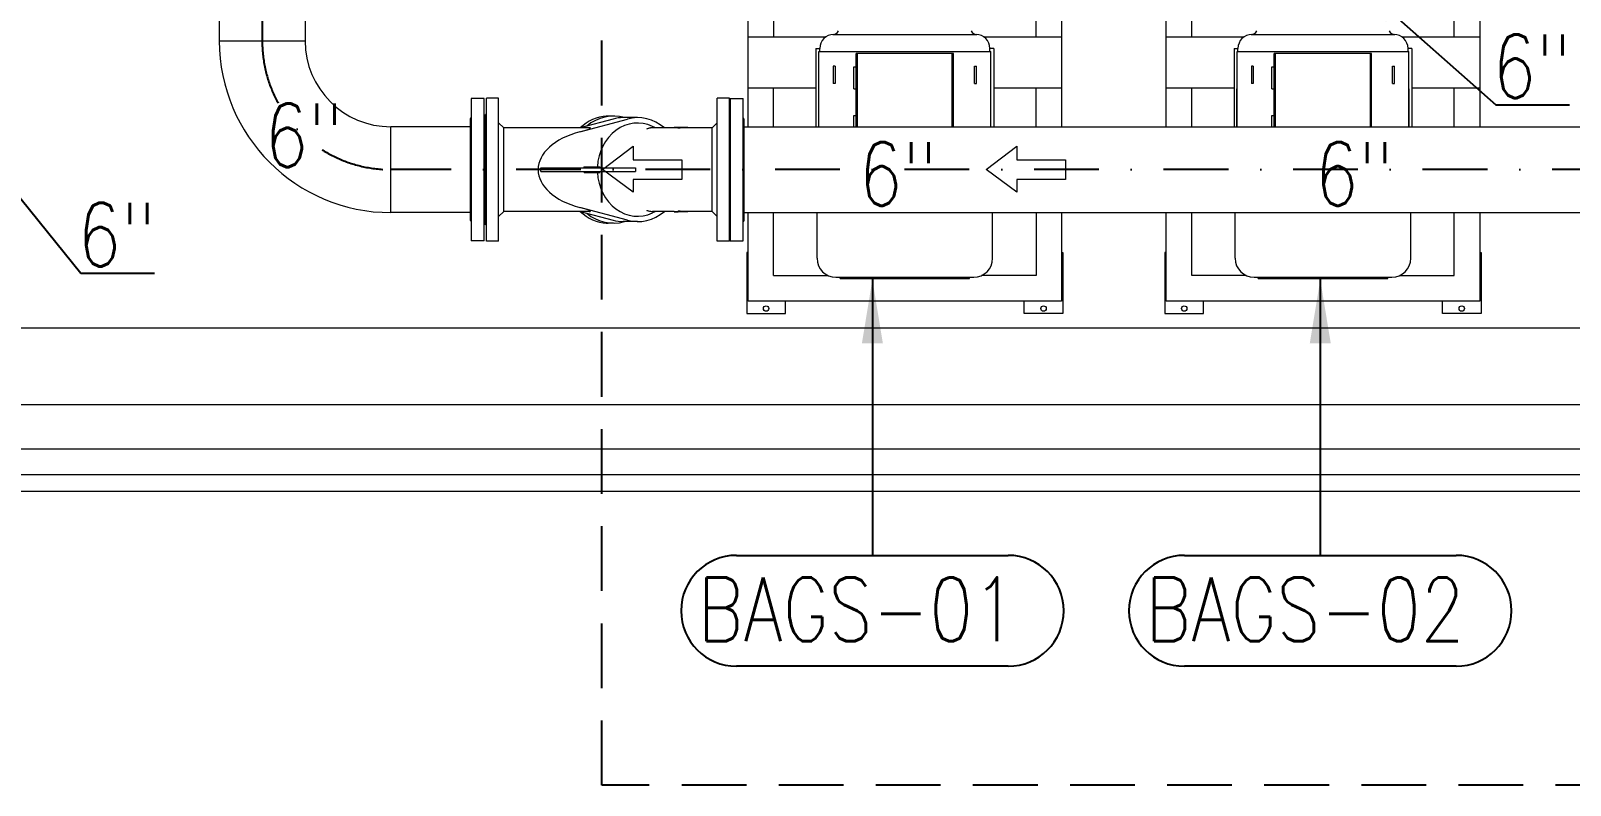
# Model space of a CAD drawing. Header units: millimetres. Extents: x -312439 to 477422, y -331570 to 212570.
# Drawn here: x 345914 to 348934, y 197627 to 199107 of the extents above; entities that cross this region are included whole.
import ezdxf

# ---------------------------------------------------------------- set-up
doc = ezdxf.new("R2010")
doc.units = ezdxf.units.MM
doc.linetypes.add('DASHDOT', pattern=[25.4, 12.7, -6.35, 0, -6.35])
doc.linetypes.add('HIDDEN', pattern=[9.525, 6.35, -3.175])
doc.layers.add('ARCONDTEXTO', color=4, linetype='Continuous')
doc.layers.add('TEXTO FORMATO', color=4, linetype='Continuous')
doc.styles.add('ROMAND', font='ROMAND.SHX')
doc.styles.add('ROMANS', font='romans.shx', dxfattribs={"height": 187.5})
doc.dimstyles.new('1-50 (MILIMETRO)', dxfattribs={"dimscale": 0, "dimtxt": 125, "dimasz": 125, "dimexe": 100, "dimexo": 100, "dimgap": 50, "dimtad": 0, "dimdec": 0, "dimzin": 0, "dimdsep": 46, "dimtxsty": 'ROMAND', "dimcen": -390, "dimclrd": 1, "dimclre": 1, "dimclrt": 3, "dimadec": 0, "dimazin": 0, "dimtfac": 1, "dimtdec": 0, "dimtix": 1, "dimtmove": 2, "dimatfit": 2, "dimfxl": 1, "dimtvp": 1, "dimtolj": 1, "dimtzin": 0, "dimarcsym": 0})

msp = doc.modelspace()

# ---------------------------------------------------------------- linework, layer by layer
at = {"color": 6, "linetype": 'DASHDOT', "ltscale": 10}
for p, q in [((346367.807, 199899.258, 0), (346367.807, 199087.289, 0)), ((350296.062, 198834.839, 0), (346620.257, 198834.839, 0))]:
    msp.add_line(p, q, dxfattribs=at)
at = {"color": 7, "linetype": 'Continuous', "lineweight": 0}
for p, q in [((347321.078, 198918.989, 0), (347321.078, 199525.408, 0)), ((347371.078, 199475.408, 0), (347371.078, 199095.408, 0)), ((347886.078, 199095.408, 0), (347886.078, 199211.258, 0)), ((347936.078, 199211.258, 0), (347936.078, 198918.989, 0)), ((348141.442, 198918.989, 0), (348141.442, 199211.258, 0)), ((348191.442, 199095.408, 0), (348191.442, 199211.258, 0)), ((348706.442, 199095.408, 0), (348706.442, 199185.858, 0)), ((348756.442, 199185.858, 0), (348756.442, 198918.989, 0)), ((347321.078, 199095.408, 0), (347474.011, 199095.408, 0)), ((347783.145, 199095.408, 0), (347936.078, 199095.408, 0)), ((348141.442, 199095.408, 0), (348294.375, 199095.408, 0)), ((348603.51, 199095.408, 0), (348756.442, 199095.408, 0)), ((347321.078, 198995.408, 0), (347454.032, 198995.408, 0)), ((347371.078, 198918.989, 0), (347371.078, 198995.408, 0)), ((347803.123, 198995.408, 0), (347936.078, 198995.408, 0)), ((347886.078, 198918.989, 0), (347886.078, 198995.408, 0)), ((348141.442, 198995.408, 0), (348274.397, 198995.408, 0)), ((348191.442, 198918.989, 0), (348191.442, 198995.408, 0)), ((348623.488, 198995.408, 0), (348756.442, 198995.408, 0)), ((348706.442, 198918.989, 0), (348706.442, 198995.408, 0)), ((347321.078, 198577.135, 0), (347321.078, 198750.689, 0)), ((347371.078, 198627.135, 0), (347371.078, 198750.689, 0)), ((347886.078, 198750.689, 0), (347886.078, 198627.135, 0)), ((347936.078, 198750.689, 0), (347936.078, 198577.135, 0)), ((348141.442, 198577.135, 0), (348141.442, 198750.689, 0)), ((348191.442, 198627.135, 0), (348191.442, 198750.689, 0)), ((348706.442, 198627.135, 0), (348706.442, 198750.689, 0)), ((348756.442, 198750.689, 0), (348756.442, 198577.135, 0)), ((347318.419, 198672.409, 0), (347318.419, 198552.409, 0)), ((347321.078, 198672.409, 0), (347318.419, 198672.409, 0)), ((347936.078, 198672.409, 0), (347938.736, 198672.409, 0)), ((347938.736, 198672.409, 0), (347938.736, 198552.409, 0)), ((348138.784, 198672.409, 0), (348138.784, 198552.409, 0)), ((348141.442, 198672.409, 0), (348138.784, 198672.409, 0)), ((348756.442, 198672.409, 0), (348759.101, 198672.409, 0)), ((348759.101, 198672.409, 0), (348759.101, 198552.409, 0)), ((347371.078, 198627.135, 0), (347478.116, 198627.135, 0)), ((347886.078, 198627.135, 0), (347779.039, 198627.135, 0)), ((348298.481, 198627.135, 0), (348191.442, 198627.135, 0)), ((348599.404, 198627.135, 0), (348706.442, 198627.135, 0)), ((347936.078, 198577.135, 0), (347321.078, 198577.135, 0)), ((347394.419, 198552.409, 0), (347394.419, 198577.135, 0)), ((347862.736, 198552.409, 0), (347862.736, 198577.135, 0)), ((348756.442, 198577.135, 0), (348141.442, 198577.135, 0)), ((348214.784, 198552.409, 0), (348214.784, 198577.135, 0)), ((348683.101, 198552.409, 0), (348683.101, 198577.135, 0)), ((347318.419, 198552.409, 0), (347394.419, 198552.409, 0)), ((347938.736, 198552.409, 0), (347862.736, 198552.409, 0)), ((348138.784, 198552.409, 0), (348214.784, 198552.409, 0)), ((348759.101, 198552.409, 0), (348683.101, 198552.409, 0))]:
    msp.add_line(p, q, dxfattribs=at)
at = {"color": 5, "linetype": 'Continuous', "lineweight": 0}
for p, q in [((346283.657, 199435.171, 0), (346283.657, 199087.289, 0)), ((346451.957, 199435.171, 0), (346451.957, 199087.289, 0)), ((346283.657, 199087.289, 0), (346451.957, 199087.289, 0)), ((346777.848, 198974.339, 0), (346777.848, 198695.339, 0)), ((346803.248, 198974.339, 0), (346777.848, 198974.339, 0)), ((346803.248, 198695.339, 0), (346803.248, 198974.339, 0)), ((346807.614, 198694.839, 0), (346807.614, 198974.839, 0)), ((346831.614, 198974.839, 0), (346807.614, 198974.839, 0)), ((346831.614, 198694.839, 0), (346831.614, 198974.839, 0)), ((347260.614, 198694.839, 0), (347260.614, 198974.839, 0)), ((347284.614, 198974.839, 0), (347260.614, 198974.839, 0)), ((347284.614, 198694.839, 0), (347284.614, 198974.839, 0)), ((347285.72, 198974.339, 0), (347285.72, 198695.339, 0)), ((347285.72, 198974.339, 0), (347311.12, 198974.339, 0)), ((347311.12, 198695.339, 0), (347311.12, 198974.339, 0)), ((346806.114, 198726.839, 0), (346806.114, 198942.839, 0)), ((346807.614, 198942.839, 0), (346806.114, 198942.839, 0)), ((347042.543, 198939.728, 0), (347044.043, 198939.728, 0)), ((347057.214, 198939.839, 0), (347046.714, 198939.839, 0)), ((347285.72, 198942.839, 0), (347284.614, 198942.839, 0)), ((346620.257, 198750.689, 0), (346620.257, 198918.989, 0)), ((346776.248, 198918.989, 0), (346620.257, 198918.989, 0)), ((346776.248, 198934.739, 0), (346777.848, 198936.339, 0)), ((346776.248, 198734.939, 0), (346776.248, 198934.739, 0)), ((346804.514, 198918.989, 0), (346803.248, 198918.989, 0)), ((346804.514, 198918.989, 0), (346804.514, 198750.689, 0)), ((346841.614, 198916.839, 0), (346831.614, 198926.839, 0)), ((346841.614, 198752.839, 0), (346841.614, 198916.839, 0)), ((347009.249, 198916.839, 0), (346841.614, 198916.839, 0)), ((346991.243, 198909.197, 0), (347084.365, 198934.191, 0)), ((347056.115, 198934.191, 0), (346991.465, 198916.839, 0)), ((347104.364, 198936.839, 0), (347076.114, 198936.839, 0)), ((347139.972, 198916.839, 0), (347133.499, 198919.799, 0)), ((347175.772, 198916.839, 0), (347133.648, 198916.839, 0)), ((347175.77, 198917.839, 0), (347175.77, 198916.839, 0)), ((347203.114, 198917.839, 0), (347175.772, 198917.839, 0)), ((347183.765, 198917.453, 0), (347183.765, 198916.448, 0)), ((347187.831, 198917.453, 0), (347183.765, 198917.453, 0)), ((347187.831, 198916.448, 0), (347183.765, 198916.448, 0)), ((347187.831, 198917.804, 0), (347187.831, 198916.448, 0)), ((347203.114, 198917.804, 0), (347187.831, 198917.804, 0)), ((347203.114, 198916.804, 0), (347187.831, 198916.804, 0)), ((347203.114, 198917.839, 0), (347203.114, 198916.804, 0)), ((347250.614, 198916.839, 0), (347203.114, 198916.839, 0)), ((347250.614, 198916.839, 0), (347260.614, 198926.839, 0)), ((347250.614, 198752.839, 0), (347250.614, 198916.839, 0)), ((347312.72, 198934.739, 0), (347311.12, 198936.339, 0)), ((347312.72, 198934.739, 0), (347312.72, 198734.939, 0)), ((347312.72, 198918.989, 0), (350296.062, 198918.989, 0)), ((346804.514, 198854.408, 0), (346806.114, 198854.408, 0)), ((346914.282, 198831.339, 0), (346914.282, 198838.339, 0)), ((346914.282, 198838.339, 0), (347100.417, 198838.339, 0)), ((346914.282, 198831.339, 0), (347100.417, 198831.339, 0)), ((346999.114, 198840.339, 0), (347029.898, 198840.339, 0)), ((346999.114, 198840.339, 0), (346999.114, 198838.339, 0)), ((346999.444, 198829.339, 0), (346999.444, 198831.339, 0)), ((346999.444, 198829.339, 0), (347030.228, 198829.339, 0)), ((347001.063, 198829.339, 0), (347001.063, 198831.339, 0)), ((347005.046, 198840.339, 0), (347005.046, 198838.339, 0)), ((347013.005, 198840.339, 0), (347013.005, 198838.339, 0)), ((347014.671, 198840.339, 0), (347014.671, 198838.339, 0)), ((347014.671, 198829.339, 0), (347014.671, 198831.339, 0)), ((347016.337, 198829.339, 0), (347016.337, 198831.339, 0)), ((347024.296, 198829.339, 0), (347024.296, 198831.339, 0)), ((347028.278, 198840.339, 0), (347028.278, 198838.339, 0)), ((347029.898, 198840.339, 0), (347029.898, 198838.339, 0)), ((347030.228, 198829.339, 0), (347030.228, 198831.339, 0)), ((347084.365, 198735.487, 0), (346991.243, 198760.481, 0)), ((346776.248, 198750.689, 0), (346620.257, 198750.689, 0)), ((346776.248, 198734.939, 0), (346777.848, 198733.339, 0)), ((346804.514, 198750.689, 0), (346803.248, 198750.689, 0)), ((346804.514, 198754.408, 0), (346806.114, 198754.408, 0)), ((346807.614, 198726.839, 0), (346806.114, 198726.839, 0)), ((346841.614, 198752.839, 0), (346831.614, 198742.839, 0)), ((347009.249, 198752.839, 0), (346841.614, 198752.839, 0)), ((346991.465, 198752.839, 0), (347056.115, 198735.487, 0)), ((347042.543, 198729.95, 0), (347044.043, 198729.95, 0)), ((347057.214, 198729.839, 0), (347046.714, 198729.839, 0)), ((347104.364, 198732.839, 0), (347076.114, 198732.839, 0)), ((347139.972, 198752.839, 0), (347133.499, 198749.879, 0)), ((347175.772, 198752.839, 0), (347133.648, 198752.839, 0)), ((347175.77, 198752.839, 0), (347175.77, 198751.839, 0)), ((347203.114, 198751.839, 0), (347175.772, 198751.839, 0)), ((347183.765, 198753.23, 0), (347183.765, 198752.225, 0)), ((347187.831, 198753.23, 0), (347183.765, 198753.23, 0)), ((347187.831, 198752.225, 0), (347183.765, 198752.225, 0)), ((347187.831, 198753.23, 0), (347187.831, 198751.874, 0)), ((347203.114, 198752.874, 0), (347187.831, 198752.874, 0)), ((347203.114, 198751.874, 0), (347187.831, 198751.874, 0)), ((347203.114, 198752.874, 0), (347203.114, 198751.839, 0)), ((347250.614, 198752.839, 0), (347203.114, 198752.839, 0)), ((347250.614, 198752.839, 0), (347260.614, 198742.839, 0)), ((347285.72, 198726.839, 0), (347284.614, 198726.839, 0)), ((347312.72, 198734.939, 0), (347311.12, 198733.339, 0)), ((347312.72, 198750.689, 0), (350296.062, 198750.689, 0)), ((346803.248, 198695.339, 0), (346777.848, 198695.339, 0)), ((346831.614, 198694.839, 0), (346807.614, 198694.839, 0)), ((347284.614, 198694.839, 0), (347260.614, 198694.839, 0)), ((347285.72, 198695.339, 0), (347311.12, 198695.339, 0))]:
    msp.add_line(p, q, dxfattribs=at)
at = {"color": 3, "linetype": 'Continuous', "lineweight": 0}
for p, q in [((347487.419, 199099.862, 0), (347769.737, 199099.862, 0)), ((348307.784, 199099.862, 0), (348590.101, 199099.862, 0)), ((347454.032, 199072.68, 0), (347454.032, 198918.989, 0)), ((347454.032, 199072.68, 0), (347461.723, 199072.68, 0)), ((347459.91, 199066.453, 0), (347797.246, 199066.453, 0)), ((347459.91, 198918.989, 0), (347459.91, 199066.453, 0)), ((347461.723, 199066.453, 0), (347461.723, 199072.658, 0)), ((347533.123, 198918.989, 0), (347533.123, 199062.635, 0)), ((347724.032, 199062.635, 0), (347533.123, 199062.635, 0)), ((347535.578, 198918.989, 0), (347535.578, 199062.635, 0)), ((347721.578, 198918.989, 0), (347721.578, 199062.635, 0)), ((347724.032, 198918.989, 0), (347724.032, 199062.635, 0)), ((347803.123, 199072.68, 0), (347795.432, 199072.68, 0)), ((347795.432, 199066.453, 0), (347795.432, 199072.658, 0)), ((347797.246, 198918.989, 0), (347797.246, 199066.453, 0)), ((347803.123, 199072.68, 0), (347803.123, 198918.989, 0)), ((348274.397, 199072.68, 0), (348274.397, 198918.989, 0)), ((348274.397, 199072.68, 0), (348282.088, 199072.68, 0)), ((348280.274, 199066.453, 0), (348617.611, 199066.453, 0)), ((348280.274, 198918.989, 0), (348280.274, 199066.453, 0)), ((348282.088, 199066.453, 0), (348282.088, 199072.658, 0)), ((348353.488, 198918.989, 0), (348353.488, 199062.635, 0)), ((348544.397, 199062.635, 0), (348353.488, 199062.635, 0)), ((348355.942, 198918.989, 0), (348355.942, 199062.635, 0)), ((348541.942, 198918.989, 0), (348541.942, 199062.635, 0)), ((348544.397, 198918.989, 0), (348544.397, 199062.635, 0)), ((348623.488, 199072.68, 0), (348615.797, 199072.68, 0)), ((348615.797, 199066.453, 0), (348615.797, 199072.658, 0)), ((348617.611, 198918.989, 0), (348617.611, 199066.453, 0)), ((348623.488, 199072.68, 0), (348623.488, 198918.989, 0)), ((347488.123, 199038.09, 0), (347488.123, 199003.999, 0)), ((347491.922, 199038.09, 0), (347488.123, 199038.09, 0)), ((347491.922, 199038.09, 0), (347491.922, 199003.999, 0)), ((347528.214, 198993.09, 0), (347528.214, 199036.726, 0)), ((347528.214, 199036.726, 0), (347533.123, 199036.726, 0)), ((347765.234, 199038.09, 0), (347769.032, 199038.09, 0)), ((347765.234, 199003.999, 0), (347765.234, 199038.09, 0)), ((347769.032, 199003.999, 0), (347769.032, 199038.09, 0)), ((348308.488, 199038.09, 0), (348308.488, 199003.999, 0)), ((348312.286, 199038.09, 0), (348308.488, 199038.09, 0)), ((348312.286, 199038.09, 0), (348312.286, 199003.999, 0)), ((348348.579, 198993.09, 0), (348348.579, 199036.726, 0)), ((348348.579, 199036.726, 0), (348353.488, 199036.726, 0)), ((348585.599, 199038.09, 0), (348589.397, 199038.09, 0)), ((348585.599, 199003.999, 0), (348585.599, 199038.09, 0)), ((348589.397, 199003.999, 0), (348589.397, 199038.09, 0)), ((347491.922, 199003.999, 0), (347488.123, 199003.999, 0)), ((347765.234, 199003.999, 0), (347769.032, 199003.999, 0)), ((348312.286, 199003.999, 0), (348308.488, 199003.999, 0)), ((348585.599, 199003.999, 0), (348589.397, 199003.999, 0)), ((347459.91, 198993.09, 0), (347459.814, 198993.09, 0)), ((347459.814, 198918.989, 0), (347459.814, 198993.09, 0)), ((347528.214, 198993.09, 0), (347533.123, 198993.09, 0)), ((347797.342, 198993.09, 0), (347797.246, 198993.09, 0)), ((347797.342, 198918.989, 0), (347797.342, 198993.09, 0)), ((348280.274, 198993.09, 0), (348280.179, 198993.09, 0)), ((348280.179, 198918.989, 0), (348280.179, 198993.09, 0)), ((348348.579, 198993.09, 0), (348353.488, 198993.09, 0)), ((348617.706, 198993.09, 0), (348617.611, 198993.09, 0)), ((348617.706, 198918.989, 0), (348617.706, 198993.09, 0)), ((347528.214, 198918.989, 0), (347528.214, 198941.271, 0)), ((347528.214, 198941.271, 0), (347533.123, 198941.271, 0)), ((348348.579, 198918.989, 0), (348348.579, 198941.271, 0)), ((348348.579, 198941.271, 0), (348353.488, 198941.271, 0)), ((347456.282, 198660.899, 0), (347456.282, 198750.689, 0)), ((347800.873, 198660.899, 0), (347800.873, 198750.689, 0)), ((348276.647, 198660.899, 0), (348276.647, 198750.689, 0)), ((348621.238, 198660.899, 0), (348621.238, 198750.689, 0)), ((347493.305, 198623.876, 0), (347763.851, 198623.876, 0)), ((347501.623, 198621.408, 0), (347501.623, 198623.876, 0)), ((347501.623, 198621.408, 0), (347755.532, 198621.408, 0)), ((347755.532, 198621.408, 0), (347755.532, 198623.876, 0)), ((348313.67, 198623.876, 0), (348584.215, 198623.876, 0)), ((348321.988, 198621.408, 0), (348321.988, 198623.876, 0)), ((348321.988, 198621.408, 0), (348575.897, 198621.408, 0)), ((348575.897, 198621.408, 0), (348575.897, 198623.876, 0))]:
    msp.add_line(p, q, dxfattribs=at)
at = {"color": 1, "linetype": 'Continuous', "lineweight": 0}
for p, q in [((347035.503, 198834.839, 0), (347095.581, 198881.139, 0)), ((347095.581, 198881.139, 0), (347095.581, 198854.016, 0)), ((347788.287, 198834.839, 0), (347848.365, 198881.139, 0)), ((347848.365, 198881.139, 0), (347848.365, 198854.016, 0)), ((347095.581, 198854.016, 0), (347190.9, 198854.016, 0)), ((347190.9, 198854.016, 0), (347190.9, 198815.662, 0)), ((347848.365, 198854.016, 0), (347943.685, 198854.016, 0)), ((347943.685, 198854.016, 0), (347943.685, 198815.662, 0)), ((347095.581, 198790.985, 0), (347035.503, 198834.839, 0)), ((347848.365, 198790.985, 0), (347788.287, 198834.839, 0)), ((347190.9, 198815.662, 0), (347095.581, 198815.662, 0)), ((347095.581, 198815.662, 0), (347095.581, 198790.985, 0)), ((347943.685, 198815.662, 0), (347848.365, 198815.662, 0)), ((347848.365, 198815.662, 0), (347848.365, 198790.985, 0)), ((341758.512, 198524.437, 0), (350170.796, 198524.437, 0)), ((341758.512, 198374.437, 0), (352398.512, 198374.437, 0)), ((352568.512, 198286.445, 0), (341758.512, 198286.445, 0)), ((352568.512, 198236.445, 0), (341758.512, 198236.445, 0)), ((341588.512, 198204.437, 0), (353216.986, 198204.437, 0))]:
    msp.add_line(p, q, dxfattribs=at)
at = {"color": 2, "linetype": 'HIDDEN', "ltscale": 20, "elevation": 0}
msp.add_lwpolyline([(347034.273, 200711.306), (349794.275, 200711.306), (349794.275, 197627.387), (347034.273, 197627.387)], close=True, dxfattribs=at)
at = {"color": 1, "elevation": 0}
for points in [[(347298.273, 198078.27), (347831.626, 198078.27)], [(348176.947, 198078.27), (348710.3, 198078.27)], [(347831.626, 197860.864), (347298.273, 197860.864)], [(348710.3, 197860.864), (348176.947, 197860.864)]]:
    msp.add_lwpolyline(points, dxfattribs=at)
at = {"color": 7, "linetype": 'Continuous', "lineweight": 0}
for centre in [(347356.419, 198562.409, 0), (347900.736, 198562.409, 0), (348176.784, 198562.409, 0), (348721.101, 198562.409, 0)]:
    msp.add_circle(centre, 5.25, dxfattribs=at)
at = {"color": 3, "linetype": 'Continuous', "lineweight": 0}
for centre, radius, start, end in [((347488.928, 199072.658, 0), 27.205, 90, 180), ((347487.419, 199112.135, 0), 12.273, 270, 336.421822), ((347769.737, 199112.135, 0), 12.273, 203.578178, 270), ((347768.228, 199072.658, 0), 27.205, 0, 90), ((348309.292, 199072.658, 0), 27.205, 90, 180), ((348307.784, 199112.135, 0), 12.273, 270, 336.421822), ((348590.101, 199112.135, 0), 12.273, 203.578178, 270), ((348588.592, 199072.658, 0), 27.205, 0, 90), ((347493.305, 198660.899, 0), 37.023, 180, 270), ((347763.851, 198660.899, 0), 37.023, 270, 0), ((348313.67, 198660.899, 0), 37.023, 180, 270), ((348584.215, 198660.899, 0), 37.023, 270, 0)]:
    msp.add_arc(centre, radius, start, end, dxfattribs=at)
at = {"color": 5, "linetype": 'Continuous', "lineweight": 0}
for centre, radius, start, end in [((346620.257, 199087.289, 0), 336.6, 180, 270), ((346620.257, 199087.289, 0), 168.3, 180, 270), ((347122.114, 198834.839, 0), 21.977, 170.836314, 189.163686)]:
    msp.add_arc(centre, radius, start, end, dxfattribs=at)
at = {"color": 6, "linetype": 'DASHDOT', "ltscale": 10}
msp.add_arc((346620.257, 199087.289, 0), 252.45, 180, 270, dxfattribs=at)
at = {"color": 1}
for centre, start, end in [((347298.273, 197969.567, 0), 90, 270), ((347831.626, 197969.567, 0), 270, 90), ((348176.947, 197969.567, 0), 90, 270), ((348710.3, 197969.567, 0), 270, 90)]:
    msp.add_arc(centre, 108.703, start, end, dxfattribs=at)
at = {"color": 5, "linetype": 'Continuous', "lineweight": 0}
for centre, major_axis, ratio, start_param, end_param in [((347048.214, 198834.839, 0), (0, -105), 0.8660254, 3.18747983, 3.8161998), ((347057.214, 198834.839, 0), (0, -105), 0.8660254, 2.90197408, 3.76138109), ((347046.714, 198929.839, 0), (0, -11), 0.8660254, 3.59480988, 3.6166455), ((347046.714, 198834.839, 0), (0, -105), 0.8660254, 3.14159265, 3.18747983), ((347104.364, 198834.839, 0), (0, -102), 0.8660254, 2.50465627, 3.36997191), ((347051.114, 198834.839, 0), (-142.028, 0), 0.57735027, 5.14753879, 6.28318531), ((346601.885, 198834.839, 0), (-410.102, -81.493), 0.02220569, 2.81772848, 3.25287829), ((347104.364, 198834.839, 0), (0, -91.378), 0.8660254, 2.76456474, 4.65216283), ((347076.114, 198834.839, 0), (0, -102), 0.8660254, 3.14159265, 3.36997191), ((347175.772, 198834.839, 0), (0, -83), 0.99934383, 3.04508261, 3.14161791), ((347175.772, 198834.839, 0), (0, -82), 0.99934383, 3.04390193, 3.14159265), ((347051.114, 198834.839, 0), (-142.028, 0), 0.57735027, 0, 1.13564652), ((347104.364, 198834.839, 0), (0, -91.378), 0.8660254, 4.77261513, 6.66021322), ((346601.885, 198834.839, 0), (-410.102, 81.493), 0.02220569, 3.03030702, 3.46545683), ((347048.214, 198834.839, 0), (0, -105), 0.8660254, 5.60857816, 6.23729813), ((347057.214, 198834.839, 0), (0, -105), 0.8660254, 5.66339688, 6.52280388), ((347046.714, 198739.839, 0), (0, 11), 0.8660254, 2.66653981, 2.68837543), ((347046.714, 198834.839, 0), (0, 105), 0.8660254, 3.09570548, 3.14159265), ((347076.114, 198834.839, 0), (0, -102), 0.8660254, 6.05480605, 6.28318531), ((347104.364, 198834.839, 0), (0, -102), 0.8660254, 6.05480605, 6.92012169), ((347175.772, 198834.839, 0), (0, -83), 0.99934383, 6.28316006, 6.37969535), ((347175.772, 198834.839, 0), (0, -82), 0.99934383, 0, 0.09769073)]:
    msp.add_ellipse(centre, major_axis=major_axis, ratio=ratio, start_param=start_param, end_param=end_param, dxfattribs=at)
for points, knots in [([(347133.648, 198916.839, 0), (347132.335, 198916.839, 0), (347131.021, 198916.747, 0), (347129.07, 198916.473, 0), (347128.435, 198916.362, 0), (347127.163, 198916.096, 0), (347126.527, 198915.941, 0), (347125.26, 198915.587, 0), (347124.628, 198915.388, 0), (347123.683, 198915.058, 0), (347123.211, 198914.884, 0), (347122.662, 198914.667, 0), (347122.427, 198914.571, 0), (347122.27, 198914.506, 0), (347122.192, 198914.473, 0), (347122.114, 198914.441, 0)], [0.1080507848, 0.1080507848, 0.1080507848, 0.1080507848, 0.1158341146, 0.1158341146, 0.1195868042, 0.1195868042, 0.1233394938, 0.1233394938, 0.1270921833, 0.1270921833, 0.1289685281, 0.1299067005, 0.1303757867, 0.1303757867, 0.1308448729, 0.1308448729, 0.1308448729, 0.1308448729]), ([(347122.114, 198755.237, 0), (347122.192, 198755.204, 0), (347122.271, 198755.171, 0), (347122.428, 198755.107, 0), (347122.663, 198755.01, 0), (347123.213, 198754.793, 0), (347123.684, 198754.62, 0), (347124.628, 198754.29, 0), (347125.257, 198754.092, 0), (347127.148, 198753.564, 0), (347128.411, 198753.299, 0), (347130.997, 198752.933, 0), (347132.321, 198752.839, 0), (347133.648, 198752.839, 0)], [-0.0000617759, -0.0000617759, -0.0000617759, -0.0000617759, 0.0004086343, 0.0004086343, 0.0008790445, 0.0018198649, 0.0037015058, 0.0037015058, 0.0074647874, 0.0074647874, 0.0149913508, 0.0149913508, 0.0228527146, 0.0228527146, 0.0228527146, 0.0228527146])]:
    msp.add_open_spline(points, degree=3, knots=knots, dxfattribs=at)

# ---------------------------------------------------------------- texts
at = {"layer": 'ARCONDTEXTO', "linetype": 'Continuous', "lineweight": -3, "style": 'ROMANS', "width": 0.8}
for p in [(348781.415, 198975.183, 0), (346372.46, 198839.549, 0), (347538.135, 198764.031, 0), (348432.956, 198764.031, 0), (346005.329, 198644.78, 0)]:
    msp.add_text('6"', height=125, dxfattribs=at).set_placement(p)
at = {"layer": 'ARCONDTEXTO', "color": 3, "linetype": 'Continuous', "lineweight": -3, "style": 'ROMANS', "width": 0.8}
for s, p in [('BAGS-01', (347222.104, 197909.844, 0)), ('BAGS-02', (348100.778, 197909.844, 0))]:
    msp.add_text(s, height=125, dxfattribs=at).set_placement(p)

# ---------------------------------------------------------------- leaders
at = {"layer": 'TEXTO FORMATO'}
for points in [[(348492.364, 199223.326, 0), (348788.333, 198962.298, 0), (348932.748, 198962.298, 0)], [(345554.804, 199197.366, 0), (346012.246, 198631.895, 0), (346156.662, 198631.895, 0)], [(347564.95, 198619.214, 0), (347564.95, 198311.627, 0), (347564.95, 198078.27, 0)], [(348443.624, 198619.214, 0), (348443.624, 198311.627, 0), (348443.624, 198078.27, 0)]]:
    msp.add_leader(points, dimstyle='1-50 (MILIMETRO)', override={"dimscale": 1}, dxfattribs=at)

doc.saveas('drawing.dxf')
